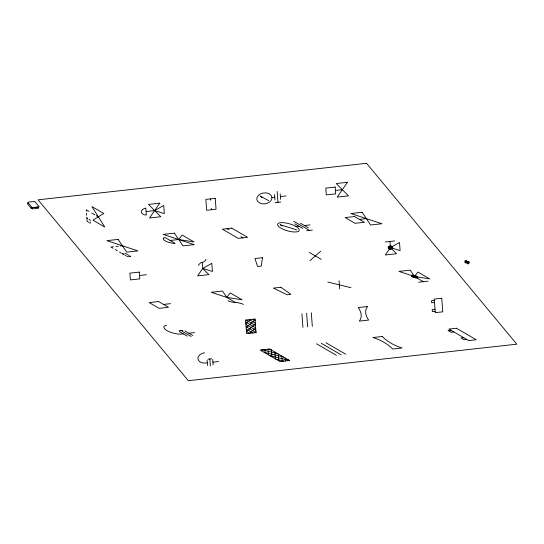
<?xml version="1.0" encoding="UTF-8"?>
<svg xmlns="http://www.w3.org/2000/svg" width="544" height="544" viewBox="0 0 544 544"><rect width="100%" height="100%" fill="white"/><g stroke="black" fill="none" stroke-linecap="round" stroke-linejoin="round"><path stroke-width="0.82" d="M282.567 225.488L282.499 226.086L280.146 224.74L296.704 229.874M202.728 268.457L212.425 271.483L211.806 263.337L202.728 268.457L197.615 275.869L208.876 274.618L202.728 268.457L202.266 262.344A6.569 3.536 21.8 0 0 203.626 262.011L205.639 260.236A6.569 3.536 21.8 0 0 205.816 259.216M390.422 247.574L400.112 250.607L399.5 242.461L390.422 247.574L385.302 254.986L396.562 253.735L390.422 247.574L389.96 241.468M178.684 239.516L182.131 235.022L194.011 241.917L178.684 239.516L170.129 240.468M226.773 297.398L230.221 292.903L242.094 299.798L226.773 297.398L211.242 292.278L222.503 291.026L226.773 297.398L235.681 302.566A6.569 3.536 21.8 0 1 237.313 302.566L241.699 303.634A6.569 3.536 21.8 0 1 243.392 304.443M414.46 276.515L417.908 272.027L429.787 278.916L414.46 276.515L398.936 271.402L410.196 270.144L414.46 276.515L423.368 281.683M262.222 197.207L261.8 197.656L260.141 196.085L268.614 200.641M310.019 260.624L320.668 251.226M245.874 323.551L250.424 319.532M246.18 327.624L255.054 319.797M246.486 331.697L255.36 323.87M249.574 333.322L255.666 327.944M255.204 332.697L255.979 332.01M154.646 210.576L163.724 205.455L164.336 213.602L154.646 210.576L146.091 211.528M28.608 203.361L27.2 203.517L31.287 208.44L32.694 208.284L27.683 202.225L34.721 201.443L39.229 206.87L32.184 207.652M271.891 197.533A8.391 4.522 21.8 0 0 271.028 195.357L269.396 193.936L267.315 193.1A8.908 4.801 21.8 0 0 263.969 192.936A13.138 7.079 21.8 0 0 261.256 193.603A19.849 10.69 21.8 0 0 257.224 197.159A13.138 7.079 21.8 0 0 256.87 199.199A8.391 4.522 21.8 0 0 257.734 201.375L259.359 202.796L261.644 203.646A8.391 4.522 21.8 0 0 264.792 203.796A13.138 7.079 21.8 0 0 267.505 203.13A19.849 10.69 21.8 0 0 271.538 199.566A13.138 7.079 21.8 0 0 271.891 197.533L274.768 197.207M280.398 196.581L286.028 195.956M335.43 190.461L342.332 189.693M275.176 202.64L280.806 202.014M113.329 246.786L110.928 247.051L112.996 248.248M115.988 246.486L118.238 246.242M120.469 245.99L122.38 245.779M295.929 226.474A8.391 4.522 21.8 0 1 298.52 228.453L299.329 229.962L298.874 231.084A8.908 4.801 21.8 0 1 296.344 231.9A13.138 7.079 21.8 0 1 293.066 231.9A19.849 10.69 21.8 0 1 284.308 229.765A13.138 7.079 21.8 0 1 280.915 228.14A8.391 4.522 21.8 0 1 278.324 226.161L277.515 224.645L278.12 223.482A8.391 4.522 21.8 0 1 280.507 222.714A13.138 7.079 21.8 0 1 283.778 222.714A19.849 10.69 21.8 0 1 292.536 224.849A13.138 7.079 21.8 0 1 295.929 226.474L298.806 226.154M304.443 225.522L310.073 224.896M359.475 219.402L366.377 218.634M306.728 230.744L312.358 230.119M122.808 253.946L123.536 253.864M124.658 253.742L125.814 253.613L126.915 254.252M128.629 256.72L127.106 256.442M129.411 256.632L130.757 256.482L129.649 255.836M385.268 241.992L394.652 240.944M139.522 275.488L146.424 274.72M163.56 304.429L170.462 303.661M418.676 282.207L428.06 281.166M434.343 300.444L431.528 300.757L431.678 302.797L434.493 302.478M179.098 330.8L182.852 330.378M183.246 333.853L181.37 334.064A12.315 6.637 21.8 0 1 178.303 334.057A18.605 10.023 21.8 0 1 170.088 332.058A12.315 6.637 21.8 0 1 166.906 330.534A7.861 4.236 21.8 0 1 164.478 328.678L163.724 327.264L164.288 326.169A7.861 4.236 21.8 0 1 166.525 325.448M188.877 333.227L194.507 332.602M435.01 309.271L432.194 309.584L432.344 311.617L435.159 311.304M450.874 330.222L448.059 330.534L451.03 332.255L453.846 331.942M207.964 359.203L211.718 358.788M207.291 362.794L205.414 363.004A7.861 4.236 21.8 0 1 202.463 362.862L200.321 362.066L198.791 360.733A7.861 4.236 21.8 0 1 197.989 358.693A12.315 6.637 21.8 0 1 198.322 356.782A18.605 10.023 21.8 0 1 202.096 353.45A12.315 6.637 21.8 0 1 204.646 352.825M212.922 362.168L218.552 361.542M463.746 337.688L460.931 338.001L463.896 339.721L466.711 339.408M327.814 282.05L350.955 287.688M267.838 349.214L271.565 350.118M262.208 349.84L277.501 353.566M264.16 352.315L283.438 357.014M270.096 355.762L289.381 360.461M276.032 359.203L283.88 361.121M300.478 223.23L308.4 227.82M293.706 221.245L309.543 230.432M294.848 223.856L302.77 228.446M309.407 252.484L321.28 259.372M227.079 228.657L229.058 229.806M240.931 236.694L242.91 237.844M325.958 342.747L345.753 354.239M321.266 343.271L341.061 354.756M88.89 211.358L86.265 209.828L86.367 211.228M91.725 213.003L94.812 214.792M96.302 215.655L98.335 216.838M316.574 343.794L336.369 355.28M86.877 217.974L87.768 218.491M89.148 219.293L90.046 219.81L90.107 220.653M88.59 222.217L87.135 221.367L87.094 220.83M89.481 222.734L90.304 223.21L90.209 221.966M252.606 319.294L255.122 320.756M249.356 319.654L255.299 323.102M246.106 320.015L255.483 325.455M245.759 322.062L255.66 327.808M127.466 254.572L128.826 255.36M245.936 324.414L255.836 330.16M115.253 249.56L117.307 250.75M119.571 252.069L120.788 252.77M121.659 253.273L123.95 254.606M125.038 255.238L126.256 255.945M246.119 326.767L256.013 332.513M246.296 329.12L252.899 332.948M246.473 331.466L249.648 333.309M184.919 330.929L192.834 335.526M180.975 330.589L191.148 336.491M179.289 331.554L187.204 336.151M465.814 261.712L466.704 262.779M339.082 280.792L339.694 288.939M311.304 312.766L312.331 326.339M306.612 313.283L307.639 326.862M301.92 313.806L302.94 327.386M280.194 193.868L280.602 199.301M277.168 191.468L277.991 202.327M288.585 359.999L288.633 360.59M274.564 194.494L274.972 199.927M285.158 358.013L285.382 360.951M281.731 356.021L282.132 361.311M278.297 354.028L278.814 360.822M274.87 352.043L275.386 358.829M271.442 350.05L271.952 356.837M268.097 349.187L268.525 354.851M264.846 349.547L265.098 352.859M261.596 349.908L261.671 350.866M210.542 198.88L210.644 200.24M211.262 208.379L211.364 209.739M212.718 359.455L213.126 364.881M209.841 358.992L210.372 365.969M207.087 360.08L207.495 365.507M86.523 213.282L86.673 215.254M86.822 217.287L86.924 218.552M86.972 219.239L87.054 220.266M235.681 302.566A6.569 3.536 21.8 0 1 234.042 302.566L229.663 301.498A6.569 3.536 21.8 0 1 227.97 300.682M202.266 262.344A6.569 3.536 21.8 0 0 200.913 262.677L198.893 264.459A6.569 3.536 21.8 0 0 198.716 265.479M262.48 257.7L261.297 266.043L257.543 266.465L254.973 258.536L262.48 257.7M389.701 247.452C390.606 249.574 391.932 245.82 389.701 247.452M390.062 247.513L390.796 247.534L390.062 247.513M415.011 276.651L413.95 276.325L415.011 276.651M415.555 276.78C412.971 277.549 413.304 274.815 415.555 276.78M416.099 276.916L416.031 277.086A1.333 0.721 21.8 0 1 415.65 277.209A1.972 1.061 21.8 0 1 415.16 277.202L413.848 276.882A1.972 1.061 21.8 0 1 413.338 276.644A1.258 0.68 21.8 0 1 412.95 276.345L412.916 275.944A1.258 0.68 21.8 0 1 413.277 275.828A1.972 1.061 21.8 0 1 413.766 275.828L415.079 276.148A1.972 1.061 21.8 0 1 415.589 276.393A1.258 0.68 21.8 0 1 415.976 276.685L416.099 276.916M416.643 277.046L416.554 277.27A1.782 0.959 21.8 0 1 416.044 277.433A2.625 1.414 21.8 0 1 415.392 277.433L413.637 277.005A2.625 1.414 21.8 0 1 412.964 276.685A1.68 0.904 21.8 0 1 412.44 276.284L412.4 275.754A1.68 0.904 21.8 0 1 412.882 275.597A2.625 1.414 21.8 0 1 413.535 275.597L415.283 276.026A2.625 1.414 21.8 0 1 415.963 276.352A1.68 0.904 21.8 0 1 416.48 276.746L416.643 277.046M417.187 277.182L417.078 277.46A2.224 1.197 21.8 0 1 416.446 277.664A3.284 1.768 21.8 0 1 415.623 277.664L413.433 277.134A3.284 1.768 21.8 0 1 412.583 276.726A2.094 1.129 21.8 0 1 411.937 276.23L411.89 275.556A2.094 1.129 21.8 0 1 412.481 275.366A3.284 1.768 21.8 0 1 413.304 275.366L415.494 275.903A3.284 1.768 21.8 0 1 416.337 276.304A2.094 1.129 21.8 0 1 416.99 276.801L417.187 277.182M417.738 277.311L417.595 277.651A2.672 1.442 21.8 0 1 416.84 277.896A3.944 2.122 21.8 0 1 415.854 277.896L413.229 277.256A3.944 2.122 21.8 0 1 412.209 276.767A2.516 1.353 21.8 0 1 411.434 276.175L411.373 275.366A2.516 1.353 21.8 0 1 412.087 275.135A3.944 2.122 21.8 0 1 413.066 275.142L415.698 275.781A3.944 2.122 21.8 0 1 416.718 276.264A2.516 1.353 21.8 0 1 417.493 276.862L417.738 277.311M163.69 238.075L163.316 238.802L163.819 239.748A5.243 2.822 21.8 0 0 165.437 240.985A8.208 4.427 21.8 0 0 167.559 241.998L173.033 243.338A8.208 4.427 21.8 0 0 175.08 243.338L165.186 237.592A5.243 2.822 21.8 0 0 163.69 238.075M159.759 203.157L149.525 217.988L160.786 216.736L148.498 204.415L159.759 203.157M347.453 182.281L337.219 197.105L348.48 195.854L336.192 183.532L347.453 182.281M142.589 209.494L141.617 210.773A8.208 4.427 21.8 0 0 141.399 212.044A5.243 2.822 21.8 0 0 141.936 213.404L144.378 214.826A5.243 2.822 21.8 0 0 146.343 214.921L145.833 208.128A8.208 4.427 21.8 0 0 144.133 208.549L142.589 209.494M388.742 246.602L388.273 247.214A3.944 2.122 21.8 0 0 388.164 247.826A2.516 1.353 21.8 0 0 388.423 248.479L389.599 249.159A2.516 1.353 21.8 0 0 390.544 249.206A3.944 2.122 21.8 0 0 391.36 249.002L392.564 247.935A3.944 2.122 21.8 0 0 392.673 247.323A2.516 1.353 21.8 0 0 392.414 246.67L391.299 245.997A2.672 1.442 21.8 0 0 390.3 245.949A3.944 2.122 21.8 0 0 389.484 246.146L388.742 246.602M389.021 246.765L388.634 247.275A3.284 1.768 21.8 0 0 388.545 247.785A2.094 1.129 21.8 0 0 388.756 248.329L389.735 248.894A2.094 1.129 21.8 0 0 390.524 248.934A3.284 1.768 21.8 0 0 391.204 248.764L392.21 247.874A3.284 1.768 21.8 0 0 392.299 247.364A2.094 1.129 21.8 0 0 392.081 246.826L391.15 246.255A2.224 1.197 21.8 0 0 390.32 246.214A3.284 1.768 21.8 0 0 389.64 246.384L389.021 246.765M389.3 246.928L388.987 247.336A2.625 1.414 21.8 0 0 388.919 247.744A1.68 0.904 21.8 0 0 389.089 248.18L389.871 248.628A1.68 0.904 21.8 0 0 390.504 248.662A2.625 1.414 21.8 0 0 391.048 248.526L391.85 247.819A2.625 1.414 21.8 0 0 391.925 247.411A1.68 0.904 21.8 0 0 391.748 246.976L391.007 246.52A1.782 0.959 21.8 0 0 390.34 246.486A2.625 1.414 21.8 0 0 389.796 246.622L389.3 246.928M389.579 247.085L389.348 247.398A1.972 1.061 21.8 0 0 389.293 247.704A1.258 0.68 21.8 0 0 389.422 248.023L390.007 248.37A1.258 0.68 21.8 0 0 390.483 248.39A1.972 1.061 21.8 0 0 390.891 248.288L391.496 247.758A1.972 1.061 21.8 0 0 391.544 247.452A1.258 0.68 21.8 0 0 391.415 247.126L390.857 246.786A1.333 0.721 21.8 0 0 390.361 246.758A1.972 1.061 21.8 0 0 389.953 246.86L389.579 247.085M103.761 213.493L92.908 220.177L104.788 227.072L91.888 206.604L103.761 213.493M366.534 163.288L38.073 199.832L188.34 380.712L516.8 344.168L366.534 163.288M37.699 207.128L31.538 207.815L32.443 208.903L38.604 208.216L37.699 207.128M215.234 198.356L205.85 199.403L206.672 210.263L216.056 209.216L215.234 198.356M335.179 187.068L325.795 188.108L326.305 194.902L335.689 193.854L335.179 187.068M118.116 239.408L106.848 240.659L137.911 250.893L126.65 252.151L118.116 239.408M174.42 233.145L163.159 234.396L194.215 244.63L182.954 245.881L174.42 233.145M362.114 212.262L350.846 213.52L381.908 223.754L370.648 225.005L362.114 212.262M231.771 228.133L222.38 229.18L238.218 238.367L247.602 237.32L231.771 228.133M354.525 216.532L345.141 217.573L355.042 223.319L364.426 222.272L354.525 216.532M139.264 272.095L129.88 273.136L130.39 279.922L139.774 278.882L139.264 272.095M466.324 260.467L464.998 260.617L467.69 263.854L469.01 263.704L466.324 260.467M468.629 261.399L464.494 261.861L465.378 262.922L469.52 262.466L468.629 261.399M280.894 287.266L273.387 288.102L287.144 294.787L290.897 294.372L280.894 287.266M158.617 301.553L149.233 302.6L159.127 308.346L168.511 307.299L158.617 301.553M254.993 319.029L245.609 320.069L246.636 333.649L256.02 332.602L254.993 319.029M367.608 306.496L358.224 307.544A27.982 15.076 21.8 0 1 359.251 321.116L368.635 320.076A27.982 15.076 21.8 0 1 367.608 306.496M441.748 298.255L434.241 299.084L435.268 312.664L442.775 311.828L441.748 298.255M269.654 349.01L260.27 350.057L280.065 361.542L289.449 360.502L269.654 349.01M382.269 336.484L372.885 337.525A27.982 15.076 21.8 0 1 392.68 349.017L402.064 347.97A27.982 15.076 21.8 0 1 382.269 336.484M456.402 328.236L448.895 329.072L468.69 340.558L476.197 339.721L456.402 328.236"/></g></svg>
